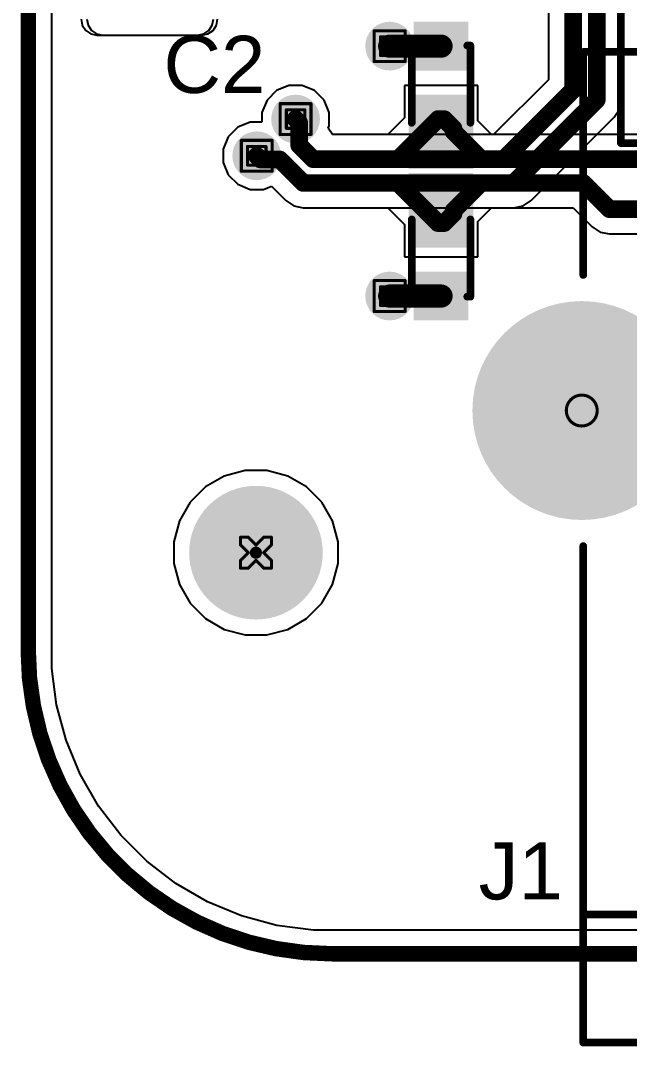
# Model space of a CAD drawing. Header units: inches. Extents: x -0.2 to 18.2, y -0.3 to 3.9.
# Drawn here: x -0.153 to 0.242, y -0.32 to 0.345 of the extents above; entities that cross this region are included whole.
import ezdxf

# ---------------------------------------------------------------- set-up
doc = ezdxf.new("R2010")
doc.units = ezdxf.units.IN
doc.header["$MEASUREMENT"] = 0
for name, color, linetype in [('Board Outline', 216, 'Continuous'), ('Bottom Layer', 5, 'Continuous'), ('Bottom Overlay', 54, 'Continuous'), ('Bottom Solder', 6, 'Continuous'), ('Drill Drawing', 1, 'Continuous'), ('Multi-Layer', 9, 'Continuous'), ('Pad Holes', 156, 'Continuous'), ('Top Layer', 1, 'Continuous'), ('Top Overlay', 2, 'Continuous'), ('Top Paste', 8, 'Continuous'), ('Top Solder', 216, 'Continuous'), ('Via Holes', 16, 'Continuous')]:
    doc.layers.add(name, color=color, linetype=linetype)
doc.styles.add('Arial', font='', dxfattribs={"height": 0.2})
doc.styles.get('Arial').set_extended_font_data('Arial')

# ---------------------------------------------------------------- blocks, each defined once
blk = doc.blocks.new('SOD_523_18')
at = {"layer": 'Top Layer'}
for points in [[(-0.03543, 0.01378), (-0.01181, 0.01378), (-0.01181, -0.01378), (-0.03543, -0.01378)], [(0.01181, 0.01378), (0.03543, 0.01378), (0.03543, -0.01378), (0.01181, -0.01378)]]:
    blk.add_hatch(color=1, dxfattribs=at).paths.add_polyline_path(points)
at = {"layer": 'Top Overlay'}
for points in [[(0.026, 0.014), (0.056, 0.014), (0.056, 0.021), (0.026, 0.021)], [(0.037, -0.015), (0.056, -0.015), (0.056, 0.015), (0.037, 0.015)], [(0.026, -0.021), (0.056, -0.021), (0.056, -0.014), (0.026, -0.014)]]:
    blk.add_hatch(color=2, dxfattribs=at).paths.add_polyline_path(points)
at = {"layer": 'Top Paste'}
for points in [[(-0.03543, 0.01378), (-0.01181, 0.01378), (-0.01181, -0.01378), (-0.03543, -0.01378)], [(0.01181, 0.01378), (0.03543, 0.01378), (0.03543, -0.01378), (0.01181, -0.01378)]]:
    blk.add_hatch(color=8, dxfattribs=at).paths.add_polyline_path(points)
at = {"layer": 'Top Solder'}
for points in [[(-0.03943, 0.01778), (-0.00781, 0.01778), (-0.00781, -0.01778), (-0.03943, -0.01778)], [(0.00781, 0.01778), (0.03943, 0.01778), (0.03943, -0.01778), (0.00781, -0.01778)]]:
    blk.add_hatch(color=216, dxfattribs=at).paths.add_polyline_path(points)
at = {"layer": 'Top Overlay', "const_width": 0.005}
for points in [[(0.026, 0.019), (-0.024, 0.019)], [(-0.024, 0.017), (-0.024, 0.01897)], [(-0.024, -0.01897), (-0.024, -0.017)], [(0.026, -0.019), (-0.024, -0.019)]]:
    blk.add_lwpolyline(points, dxfattribs=at)
at = {"layer": 'Top Overlay', "const_width": 0.0025}
for points in [[(-0.02525, 0.019, 1), (-0.02275, 0.019, 1)], [(-0.02525, 0.01897, 1), (-0.02275, 0.01897, 1)], [(0.02475, 0.019, 1), (0.02725, 0.019, 1)], [(-0.02525, 0.017, 1), (-0.02275, 0.017, 1)], [(-0.02525, -0.017, 1), (-0.02275, -0.017, 1)], [(-0.02525, -0.01897, 1), (-0.02275, -0.01897, 1)], [(-0.02525, -0.019, 1), (-0.02275, -0.019, 1)], [(0.02475, -0.019, 1), (0.02725, -0.019, 1)]]:
    blk.add_lwpolyline(points, format="xyb", close=True, dxfattribs=at)
blk = doc.blocks.new('SOD_523_19')
at = {"layer": 'Top Layer'}
for points in [[(-0.03543, 0.01378), (-0.01181, 0.01378), (-0.01181, -0.01378), (-0.03543, -0.01378)], [(0.01181, 0.01378), (0.03543, 0.01378), (0.03543, -0.01378), (0.01181, -0.01378)]]:
    blk.add_hatch(color=1, dxfattribs=at).paths.add_polyline_path(points)
at = {"layer": 'Top Overlay'}
for points in [[(0.02601, 0.014), (0.05601, 0.014), (0.05601, 0.021), (0.02601, 0.021)], [(0.03701, -0.015), (0.05601, -0.015), (0.05601, 0.015), (0.03701, 0.015)], [(0.02601, -0.021), (0.05601, -0.021), (0.05601, -0.014), (0.02601, -0.014)]]:
    blk.add_hatch(color=2, dxfattribs=at).paths.add_polyline_path(points)
at = {"layer": 'Top Paste'}
for points in [[(-0.03543, 0.01378), (-0.01181, 0.01378), (-0.01181, -0.01378), (-0.03543, -0.01378)], [(0.01181, 0.01378), (0.03543, 0.01378), (0.03543, -0.01378), (0.01181, -0.01378)]]:
    blk.add_hatch(color=8, dxfattribs=at).paths.add_polyline_path(points)
at = {"layer": 'Top Solder'}
for points in [[(-0.03943, 0.01778), (-0.00781, 0.01778), (-0.00781, -0.01778), (-0.03943, -0.01778)], [(0.00781, 0.01778), (0.03943, 0.01778), (0.03943, -0.01778), (0.00781, -0.01778)]]:
    blk.add_hatch(color=216, dxfattribs=at).paths.add_polyline_path(points)
at = {"layer": 'Top Overlay', "const_width": 0.005}
for points in [[(-0.024, 0.019), (0.026, 0.019)], [(-0.024, 0.01897), (-0.024, 0.017)], [(-0.024, -0.017), (-0.024, -0.01897)], [(-0.024, -0.019), (0.026, -0.019)]]:
    blk.add_lwpolyline(points, dxfattribs=at)
at = {"layer": 'Top Overlay', "const_width": 0.0025}
for points in [[(-0.02525, 0.019, 1), (-0.02275, 0.019, 1)], [(-0.02525, 0.01897, 1), (-0.02275, 0.01897, 1)], [(0.02475, 0.019, 1), (0.02725, 0.019, 1)], [(-0.02525, 0.017, 1), (-0.02275, 0.017, 1)], [(-0.02525, -0.017, 1), (-0.02275, -0.017, 1)], [(-0.02525, -0.01897, 1), (-0.02275, -0.01897, 1)], [(-0.02525, -0.019, 1), (-0.02275, -0.019, 1)], [(0.02475, -0.019, 1), (0.02725, -0.019, 1)]]:
    blk.add_lwpolyline(points, format="xyb", close=True, dxfattribs=at)
blk = doc.blocks.new('1_3_______OLED_B_32')
at = {"layer": 'Bottom Overlay', "const_width": 0.005}
for points in [[(0.69864, 1.24577), (-0.699, 1.24577)], [(0.69864, 1.24577), (0.69864, -0.081)]]:
    blk.add_lwpolyline(points, dxfattribs=at)
at = {"layer": 'Bottom Overlay', "const_width": 0.0025}
blk.add_lwpolyline([(0.69739, 1.24577, 1), (0.69989, 1.24577, 1)], format="xyb", close=True, dxfattribs=at)
blk.add_lwpolyline([(0.69739, 1.24577, 1), (0.69989, 1.24577, 1)], format="xyb", close=True, dxfattribs=at)
blk = doc.blocks.new('U241_041N_1WR85_5_50')
at = {"layer": 'Bottom Layer'}
h = blk.add_hatch(color=5, dxfattribs=at)
edge = h.paths.add_edge_path()
edge.add_arc((-0.046058, 0.092715), 0.031496, 270, 450)
edge.add_line((-0.046058, 0.124211), (-0.053932, 0.124211))
edge.add_arc((-0.053932, 0.092715), 0.031496, 90, 270)
edge.add_line((-0.053932, 0.061219), (-0.046058, 0.061219))
h = blk.add_hatch(color=5, dxfattribs=at)
edge = h.paths.add_edge_path()
edge.add_arc((0.053942, 0.092715), 0.031496, 270, 450)
edge.add_line((0.053942, 0.124211), (0.046068, 0.124211))
edge.add_arc((0.046068, 0.092715), 0.031496, 90, 270)
edge.add_line((0.046068, 0.061219), (0.053942, 0.061219))
h = blk.add_hatch(color=5, dxfattribs=at)
edge = h.paths.add_edge_path()
edge.add_arc((-0.046058, 0.013975), 0.031496, 270, 450)
edge.add_line((-0.046058, 0.045471), (-0.053932, 0.045471))
edge.add_arc((-0.053932, 0.013975), 0.031496, 90, 270)
edge.add_line((-0.053932, -0.017521), (-0.046058, -0.017521))
h = blk.add_hatch(color=5, dxfattribs=at)
edge = h.paths.add_edge_path()
edge.add_arc((0.053942, 0.013975), 0.031496, 270, 450)
edge.add_line((0.053942, 0.045471), (0.046068, 0.045471))
edge.add_arc((0.046068, 0.013975), 0.031496, 90, 270)
edge.add_line((0.046068, -0.017521), (0.053942, -0.017521))
h = blk.add_hatch(color=5, dxfattribs=at)
edge = h.paths.add_edge_path()
edge.add_arc((-0.237205, -0.092715), 0.068898, 0, 360)
h = blk.add_hatch(color=5, dxfattribs=at)
edge = h.paths.add_edge_path()
edge.add_arc((0.237205, -0.092715), 0.068898, 0, 360)
at = {"layer": 'Bottom Solder'}
h = blk.add_hatch(color=6, dxfattribs=at)
edge = h.paths.add_edge_path()
edge.add_arc((-0.046058, 0.092715), 0.033496, 270, 450)
edge.add_line((-0.046058, 0.126211), (-0.053932, 0.126211))
edge.add_arc((-0.053932, 0.092715), 0.033496, 90, 270)
edge.add_line((-0.053932, 0.059219), (-0.046058, 0.059219))
h = blk.add_hatch(color=6, dxfattribs=at)
edge = h.paths.add_edge_path()
edge.add_arc((0.053942, 0.092715), 0.033496, 270, 450)
edge.add_line((0.053942, 0.126211), (0.046068, 0.126211))
edge.add_arc((0.046068, 0.092715), 0.033496, 90, 270)
edge.add_line((0.046068, 0.059219), (0.053942, 0.059219))
h = blk.add_hatch(color=6, dxfattribs=at)
edge = h.paths.add_edge_path()
edge.add_arc((-0.046058, 0.013975), 0.033496, 270, 450)
edge.add_line((-0.046058, 0.047471), (-0.053932, 0.047471))
edge.add_arc((-0.053932, 0.013975), 0.033496, 90, 270)
edge.add_line((-0.053932, -0.019521), (-0.046058, -0.019521))
h = blk.add_hatch(color=6, dxfattribs=at)
edge = h.paths.add_edge_path()
edge.add_arc((0.053942, 0.013975), 0.033496, 270, 450)
edge.add_line((0.053942, 0.047471), (0.046068, 0.047471))
edge.add_arc((0.046068, 0.013975), 0.033496, 90, 270)
edge.add_line((0.046068, -0.019521), (0.053942, -0.019521))
h = blk.add_hatch(color=6, dxfattribs=at)
edge = h.paths.add_edge_path()
edge.add_arc((-0.237205, -0.092715), 0.070898, 0, 360)
h = blk.add_hatch(color=6, dxfattribs=at)
edge = h.paths.add_edge_path()
edge.add_arc((0.237205, -0.092715), 0.070898, 0, 360)
at = {"layer": 'Multi-Layer'}
h = blk.add_hatch(color=9, dxfattribs=at)
edge = h.paths.add_edge_path()
edge.add_arc((-0.046058, 0.092715), 0.031496, 270, 450)
edge.add_line((-0.046058, 0.124211), (-0.053932, 0.124211))
edge.add_arc((-0.053932, 0.092715), 0.031496, 90, 270)
edge.add_line((-0.053932, 0.061219), (-0.046058, 0.061219))
h = blk.add_hatch(color=9, dxfattribs=at)
edge = h.paths.add_edge_path()
edge.add_arc((0.053942, 0.092715), 0.031496, 270, 450)
edge.add_line((0.053942, 0.124211), (0.046068, 0.124211))
edge.add_arc((0.046068, 0.092715), 0.031496, 90, 270)
edge.add_line((0.046068, 0.061219), (0.053942, 0.061219))
h = blk.add_hatch(color=9, dxfattribs=at)
edge = h.paths.add_edge_path()
edge.add_arc((-0.046058, 0.013975), 0.031496, 270, 450)
edge.add_line((-0.046058, 0.045471), (-0.053932, 0.045471))
edge.add_arc((-0.053932, 0.013975), 0.031496, 90, 270)
edge.add_line((-0.053932, -0.017521), (-0.046058, -0.017521))
h = blk.add_hatch(color=9, dxfattribs=at)
edge = h.paths.add_edge_path()
edge.add_arc((0.053942, 0.013975), 0.031496, 270, 450)
edge.add_line((0.053942, 0.045471), (0.046068, 0.045471))
edge.add_arc((0.046068, 0.013975), 0.031496, 90, 270)
edge.add_line((0.046068, -0.017521), (0.053942, -0.017521))
h = blk.add_hatch(color=9, dxfattribs=at)
edge = h.paths.add_edge_path()
edge.add_arc((-0.237205, -0.092715), 0.068898, 0, 360)
h = blk.add_hatch(color=9, dxfattribs=at)
edge = h.paths.add_edge_path()
edge.add_arc((0.237205, -0.092715), 0.068898, 0, 360)
at = {"layer": 'Pad Holes'}
h = blk.add_hatch(color=7, dxfattribs=at)
edge = h.paths.add_edge_path()
edge.add_arc((-0.048996, 0.092715), 0.018701, 270, 450)
edge.add_line((-0.048996, 0.111416), (-0.050984, 0.111416))
edge.add_arc((-0.050984, 0.092715), 0.018701, 90, 270)
edge.add_line((-0.050984, 0.074014), (-0.048996, 0.074014))
h = blk.add_hatch(color=7, dxfattribs=at)
edge = h.paths.add_edge_path()
edge.add_arc((0.051004, 0.092715), 0.018701, 270, 450)
edge.add_line((0.051004, 0.111416), (0.049016, 0.111416))
edge.add_arc((0.049016, 0.092715), 0.018701, 90, 270)
edge.add_line((0.049016, 0.074014), (0.051004, 0.074014))
h = blk.add_hatch(color=7, dxfattribs=at)
edge = h.paths.add_edge_path()
edge.add_arc((-0.048996, 0.013975), 0.018701, 270, 450)
edge.add_line((-0.048996, 0.032676), (-0.050984, 0.032676))
edge.add_arc((-0.050984, 0.013975), 0.018701, 90, 270)
edge.add_line((-0.050984, -0.004726), (-0.048996, -0.004726))
h = blk.add_hatch(color=7, dxfattribs=at)
edge = h.paths.add_edge_path()
edge.add_arc((0.051004, 0.013975), 0.018701, 270, 450)
edge.add_line((0.051004, 0.032676), (0.049016, 0.032676))
edge.add_arc((0.049016, 0.013975), 0.018701, 90, 270)
edge.add_line((0.049016, -0.004726), (0.051004, -0.004726))
h = blk.add_hatch(color=7, dxfattribs=at)
edge = h.paths.add_edge_path()
edge.add_arc((-0.237205, -0.092715), 0.045276, 0, 360)
h = blk.add_hatch(color=7, dxfattribs=at)
edge = h.paths.add_edge_path()
edge.add_arc((0.237205, -0.092715), 0.045276, 0, 360)
at = {"layer": 'Top Layer'}
h = blk.add_hatch(color=1, dxfattribs=at)
edge = h.paths.add_edge_path()
edge.add_arc((-0.046058, 0.092715), 0.031496, 270, 450)
edge.add_line((-0.046058, 0.124211), (-0.053932, 0.124211))
edge.add_arc((-0.053932, 0.092715), 0.031496, 90, 270)
edge.add_line((-0.053932, 0.061219), (-0.046058, 0.061219))
h = blk.add_hatch(color=1, dxfattribs=at)
edge = h.paths.add_edge_path()
edge.add_arc((0.053942, 0.092715), 0.031496, 270, 450)
edge.add_line((0.053942, 0.124211), (0.046068, 0.124211))
edge.add_arc((0.046068, 0.092715), 0.031496, 90, 270)
edge.add_line((0.046068, 0.061219), (0.053942, 0.061219))
h = blk.add_hatch(color=1, dxfattribs=at)
edge = h.paths.add_edge_path()
edge.add_arc((-0.046058, 0.013975), 0.031496, 270, 450)
edge.add_line((-0.046058, 0.045471), (-0.053932, 0.045471))
edge.add_arc((-0.053932, 0.013975), 0.031496, 90, 270)
edge.add_line((-0.053932, -0.017521), (-0.046058, -0.017521))
h = blk.add_hatch(color=1, dxfattribs=at)
edge = h.paths.add_edge_path()
edge.add_arc((0.053942, 0.013975), 0.031496, 270, 450)
edge.add_line((0.053942, 0.045471), (0.046068, 0.045471))
edge.add_arc((0.046068, 0.013975), 0.031496, 90, 270)
edge.add_line((0.046068, -0.017521), (0.053942, -0.017521))
h = blk.add_hatch(color=1, dxfattribs=at)
edge = h.paths.add_edge_path()
edge.add_arc((-0.237205, -0.092715), 0.068898, 0, 360)
h = blk.add_hatch(color=1, dxfattribs=at)
edge = h.paths.add_edge_path()
edge.add_arc((0.237205, -0.092715), 0.068898, 0, 360)
at = {"layer": 'Top Solder'}
h = blk.add_hatch(color=216, dxfattribs=at)
edge = h.paths.add_edge_path()
edge.add_arc((-0.046058, 0.092715), 0.033496, 270, 450)
edge.add_line((-0.046058, 0.126211), (-0.053932, 0.126211))
edge.add_arc((-0.053932, 0.092715), 0.033496, 90, 270)
edge.add_line((-0.053932, 0.059219), (-0.046058, 0.059219))
h = blk.add_hatch(color=216, dxfattribs=at)
edge = h.paths.add_edge_path()
edge.add_arc((0.053942, 0.092715), 0.033496, 270, 450)
edge.add_line((0.053942, 0.126211), (0.046068, 0.126211))
edge.add_arc((0.046068, 0.092715), 0.033496, 90, 270)
edge.add_line((0.046068, 0.059219), (0.053942, 0.059219))
h = blk.add_hatch(color=216, dxfattribs=at)
edge = h.paths.add_edge_path()
edge.add_arc((-0.046058, 0.013975), 0.033496, 270, 450)
edge.add_line((-0.046058, 0.047471), (-0.053932, 0.047471))
edge.add_arc((-0.053932, 0.013975), 0.033496, 90, 270)
edge.add_line((-0.053932, -0.019521), (-0.046058, -0.019521))
h = blk.add_hatch(color=216, dxfattribs=at)
edge = h.paths.add_edge_path()
edge.add_arc((0.053942, 0.013975), 0.033496, 270, 450)
edge.add_line((0.053942, 0.047471), (0.046068, 0.047471))
edge.add_arc((0.046068, 0.013975), 0.033496, 90, 270)
edge.add_line((0.046068, -0.019521), (0.053942, -0.019521))
h = blk.add_hatch(color=216, dxfattribs=at)
edge = h.paths.add_edge_path()
edge.add_arc((-0.237205, -0.092715), 0.070898, 0, 360)
h = blk.add_hatch(color=216, dxfattribs=at)
edge = h.paths.add_edge_path()
edge.add_arc((0.237205, -0.092715), 0.070898, 0, 360)
at = {"layer": 'Top Overlay', "const_width": 0.005}
for points in [[(-0.23622, -0.004883), (-0.23622, 0.139567)], [(-0.23622, 0.139567), (0.231297, 0.139567)], [(0.236221, -0.004883), (0.236221, 0.139567)], [(-0.23622, -0.502166), (-0.23622, -0.180547)], [(0.236221, -0.502166), (0.236221, -0.180547)], [(-0.23622, -0.419096), (0.236221, -0.419095)], [(-0.23622, -0.502166), (0.236221, -0.502166)]]:
    blk.add_lwpolyline(points, dxfattribs=at)
at = {"layer": 'Top Overlay', "const_width": 0.0025}
for points in [[(-0.23747, 0.139567, 1), (-0.23497, 0.139567, 1)], [(-0.23747, 0.139567, 1), (-0.23497, 0.139567, 1)], [(0.230047, 0.139567, 1), (0.232547, 0.139567, 1)], [(0.234971, 0.139567, 1), (0.237471, 0.139567, 1)], [(-0.23747, -0.004883, 1), (-0.23497, -0.004883, 1)], [(0.234971, -0.004883, 1), (0.237471, -0.004883, 1)], [(-0.23747, -0.180547, 1), (-0.23497, -0.180547, 1)], [(0.234971, -0.180547, 1), (0.237471, -0.180547, 1)], [(-0.23747, -0.419096, 1), (-0.23497, -0.419096, 1)], [(0.234971, -0.419095, 1), (0.237471, -0.419095, 1)], [(-0.23747, -0.502166, 1), (-0.23497, -0.502166, 1)], [(-0.23747, -0.502166, 1), (-0.23497, -0.502166, 1)], [(0.234971, -0.502166, 1), (0.237471, -0.502166, 1)], [(0.234971, -0.502166, 1), (0.237471, -0.502166, 1)]]:
    blk.add_lwpolyline(points, format="xyb", close=True, dxfattribs=at)

msp = doc.modelspace()

# ---------------------------------------------------------------- hatches: boundary and pattern name
at = {"layer": 'Bottom Layer'}
h = msp.add_hatch(color=5, dxfattribs=at)
edge = h.paths.add_edge_path()
edge.add_arc((0.08667, 0.32813), 0.01181, 0, 360)
h = msp.add_hatch(color=5, dxfattribs=at)
edge = h.paths.add_edge_path()
edge.add_arc((0.02568, 0.28088), 0.01181, 0, 360)
h = msp.add_hatch(color=5, dxfattribs=at)
edge = h.paths.add_edge_path()
edge.add_arc((0.0005, 0.25711), 0.01181, 0, 360)
h = msp.add_hatch(color=5, dxfattribs=at)
edge = h.paths.add_edge_path()
edge.add_arc((0.08667, 0.16626), 0.01181, 0, 360)
at = {"layer": 'Bottom Solder'}
h = msp.add_hatch(color=6, dxfattribs=at)
edge = h.paths.add_edge_path()
edge.add_arc((0.08667, 0.32813), 0.01581, 0, 360)
h = msp.add_hatch(color=6, dxfattribs=at)
edge = h.paths.add_edge_path()
edge.add_arc((0.02568, 0.28088), 0.01581, 0, 360)
h = msp.add_hatch(color=6, dxfattribs=at)
edge = h.paths.add_edge_path()
edge.add_arc((0.0005, 0.25711), 0.01581, 0, 360)
h = msp.add_hatch(color=6, dxfattribs=at)
edge = h.paths.add_edge_path()
edge.add_arc((0.08667, 0.16626), 0.01581, 0, 360)
h = msp.add_hatch(color=6, dxfattribs=at)
edge = h.paths.add_edge_path()
edge.add_arc((0, 0), 0.004, 0, 360)
at = {"layer": 'Pad Holes'}
h = msp.add_hatch(color=7, dxfattribs=at)
edge = h.paths.add_edge_path()
edge.add_arc((0, 0), 0.04331, 0, 360)
at = {"layer": 'Top Layer'}
h = msp.add_hatch(color=1, dxfattribs=at)
edge = h.paths.add_edge_path()
edge.add_arc((0.08667, 0.32813), 0.01181, 0, 360)
h = msp.add_hatch(color=1, dxfattribs=at)
edge = h.paths.add_edge_path()
edge.add_arc((0.02568, 0.28088), 0.01181, 0, 360)
h = msp.add_hatch(color=1, dxfattribs=at)
edge = h.paths.add_edge_path()
edge.add_arc((0.0005, 0.25711), 0.01181, 0, 360)
h = msp.add_hatch(color=1, dxfattribs=at)
edge = h.paths.add_edge_path()
edge.add_arc((0.08667, 0.16626), 0.01181, 0, 360)
at = {"layer": 'Top Solder'}
h = msp.add_hatch(color=216, dxfattribs=at)
edge = h.paths.add_edge_path()
edge.add_arc((0.08667, 0.32813), 0.01581, 0, 360)
h = msp.add_hatch(color=216, dxfattribs=at)
edge = h.paths.add_edge_path()
edge.add_arc((0.02568, 0.28088), 0.01581, 0, 360)
h = msp.add_hatch(color=216, dxfattribs=at)
edge = h.paths.add_edge_path()
edge.add_arc((0.0005, 0.25711), 0.01581, 0, 360)
h = msp.add_hatch(color=216, dxfattribs=at)
edge = h.paths.add_edge_path()
edge.add_arc((0.08667, 0.16626), 0.01581, 0, 360)
h = msp.add_hatch(color=216, dxfattribs=at)
edge = h.paths.add_edge_path()
edge.add_arc((0, 0), 0.004, 0, 360)
at = {"layer": 'Via Holes'}
h = msp.add_hatch(color=7, dxfattribs=at)
edge = h.paths.add_edge_path()
edge.add_arc((0.08667, 0.32813), 0.00591, 0, 360)
h = msp.add_hatch(color=7, dxfattribs=at)
edge = h.paths.add_edge_path()
edge.add_arc((0.02568, 0.28088), 0.00591, 0, 360)
h = msp.add_hatch(color=7, dxfattribs=at)
edge = h.paths.add_edge_path()
edge.add_arc((0.0005, 0.25711), 0.00591, 0, 360)
h = msp.add_hatch(color=7, dxfattribs=at)
edge = h.paths.add_edge_path()
edge.add_arc((0.08667, 0.16626), 0.00591, 0, 360)

# ---------------------------------------------------------------- linework, layer by layer
at = {"layer": 'Board Outline', "const_width": 0.01}
for points in [[(-0.14764, -0.06306), (-0.14764, 1.8269)], [(0.04912, -0.25982), (1.82077, -0.25991)]]:
    msp.add_lwpolyline(points, dxfattribs=at)
at = {"layer": 'Board Outline', "const_width": 0.005}
for points in [[(-0.15014, -0.06306, 1), (-0.14514, -0.06306, 1)], [(-0.15014, -0.06306, 1), (-0.14514, -0.06306, 1)], [(0.04662, -0.25982, 1), (0.05162, -0.25982, 1)], [(0.04662, -0.25982, 1), (0.05162, -0.25982, 1)]]:
    msp.add_lwpolyline(points, format="xyb", close=True, dxfattribs=at)
at = {"layer": 'Board Outline', "const_width": 0.01}
msp.add_lwpolyline([(0.04912, -0.25982, -0.414214), (-0.14764, -0.06306)], format="xyb", dxfattribs=at)
at = {"layer": 'Bottom Layer'}
for p, q in [((-0.13234, -0.06306), (-0.13234, 1.8269)), ((0.18955, 0.45945), (0.18955, 0.30642)), ((0.237, 0.2934), (0.237, 0.44643)), ((-0.11335, 0.34553), (-0.11258, 0.34163)), ((-0.11258, 0.34163), (-0.11037, 0.33832)), ((-0.02783, 0.33832), (-0.02562, 0.34163)), ((-0.02562, 0.34163), (-0.02484, 0.34553)), ((-0.11037, 0.33832), (-0.10706, 0.33611)), ((-0.10706, 0.33611), (-0.10316, 0.33533)), ((-0.10316, 0.33533), (-0.03504, 0.33533)), ((-0.03504, 0.33533), (-0.03114, 0.33611)), ((-0.03114, 0.33611), (-0.02783, 0.33832)), ((0.18955, 0.30642), (0.15405, 0.27091)), ((0.01333, 0.29937), (0.00719, 0.29324)), ((0.02134, 0.30269), (0.01333, 0.29937)), ((0.03002, 0.30269), (0.02134, 0.30269)), ((0.03804, 0.29937), (0.03002, 0.30269)), ((0.04417, 0.29324), (0.03804, 0.29937)), ((0.00719, 0.29324), (0.00387, 0.28522)), ((0.04749, 0.28522), (0.04417, 0.29324)), ((0.23578, 0.28727), (0.237, 0.2934)), ((0.237, 0.2934), (0.237, 0.2934)), ((0.23231, 0.28208), (0.23578, 0.28727)), ((0.00387, 0.28522), (0.00387, 0.27892)), ((0.04749, 0.27654), (0.04749, 0.28522)), ((0.17839, 0.22816), (0.23231, 0.28208)), ((0.23231, 0.28208), (0.23231, 0.28208)), ((-0.01185, 0.2756), (-0.01799, 0.26946)), ((-0.00384, 0.27892), (-0.01185, 0.2756)), ((0.00387, 0.27892), (-0.00384, 0.27892)), ((0.04688, 0.27507), (0.04749, 0.27654)), ((0.04966, 0.27091), (0.04688, 0.27507)), ((-0.01799, 0.26946), (-0.02131, 0.26145)), ((0.15405, 0.27091), (0.04966, 0.27091)), ((-0.02131, 0.26145), (-0.02131, 0.25277)), ((-0.02131, 0.25277), (-0.01799, 0.24475)), ((-0.01799, 0.24475), (-0.01185, 0.23862)), ((-0.01185, 0.23862), (-0.00384, 0.2353)), ((-0.00384, 0.2353), (0.00484, 0.2353)), ((0.00484, 0.2353), (0.01004, 0.23745)), ((0.01004, 0.23745), (0.01933, 0.22816)), ((0.01933, 0.22816), (0.01933, 0.22816)), ((0.01933, 0.22816), (0.02453, 0.22469)), ((0.17319, 0.22469), (0.17839, 0.22816)), ((0.02453, 0.22469), (0.03066, 0.22347)), ((0.03066, 0.22347), (0.03066, 0.22347)), ((0.03066, 0.22347), (0.16706, 0.22347)), ((0.16706, 0.22347), (0.17319, 0.22469)), ((0.16706, 0.22347), (0.16706, 0.22347)), ((-0.00702, 0.05331), (-0.02058, 0.04967)), ((0.00702, 0.05331), (-0.00702, 0.05331)), ((0.02058, 0.04967), (0.00702, 0.05331)), ((-0.02058, 0.04967), (-0.03273, 0.04266)), ((0.03273, 0.04266), (0.02058, 0.04967)), ((-0.03273, 0.04266), (-0.04266, 0.03273)), ((0.04266, 0.03273), (0.03273, 0.04266)), ((-0.04266, 0.03273), (-0.04967, 0.02058)), ((0.04967, 0.02058), (0.04266, 0.03273)), ((-0.04967, 0.02058), (-0.05331, 0.00702)), ((0.05331, 0.00702), (0.04967, 0.02058)), ((-0.05331, 0.00702), (-0.05331, -0.00702)), ((0.05331, -0.00702), (0.05331, 0.00702)), ((-0.05331, -0.00702), (-0.04967, -0.02058)), ((0.04967, -0.02058), (0.05331, -0.00702)), ((-0.04967, -0.02058), (-0.04266, -0.03273)), ((0.04266, -0.03273), (0.04967, -0.02058)), ((-0.04266, -0.03273), (-0.03273, -0.04266)), ((0.03273, -0.04266), (0.04266, -0.03273)), ((-0.03273, -0.04266), (-0.02058, -0.04967)), ((0.02058, -0.04967), (0.03273, -0.04266)), ((-0.02058, -0.04967), (-0.00702, -0.05331)), ((0.00702, -0.05331), (0.02058, -0.04967)), ((-0.00702, -0.05331), (0.00702, -0.05331)), ((-0.13234, -0.07496), (-0.13234, -0.06306)), ((-0.12924, -0.09854), (-0.13234, -0.07496)), ((-0.12308, -0.12152), (-0.12924, -0.09854)), ((-0.11398, -0.14349), (-0.12308, -0.12152)), ((-0.10209, -0.16409), (-0.11398, -0.14349)), ((-0.08761, -0.18297), (-0.10209, -0.16409)), ((-0.07079, -0.19979), (-0.08761, -0.18297)), ((-0.05191, -0.21427), (-0.07079, -0.19979)), ((-0.03131, -0.22616), (-0.05191, -0.21427)), ((-0.00934, -0.23526), (-0.03131, -0.22616)), ((0.01364, -0.24142), (-0.00934, -0.23526)), ((0.03722, -0.24453), (0.01364, -0.24142)), ((0.04912, -0.24453), (0.03722, -0.24453)), ((1.82087, -0.24452), (0.04912, -0.24453))]:
    msp.add_line(p, q, dxfattribs=at)
at = {"layer": 'Bottom Layer', "const_width": 0.01141}
for points in [[(0.20557, 0.29979), (0.20557, 0.45945)], [(0.22098, 0.2934), (0.22098, 0.45307)], [(0.16068, 0.2549), (0.20557, 0.29979)], [(0.16706, 0.23949), (0.22098, 0.2934)], [(0.02568, 0.28088), (0.02802, 0.27855)], [(0.02802, 0.26392), (0.02802, 0.27855)], [(0.02802, 0.26392), (0.03704, 0.2549)], [(0.0005, 0.25711), (0.00284, 0.25477)], [(0.00284, 0.25477), (0.01537, 0.25477)], [(0.01537, 0.25477), (0.03066, 0.23949)], [(0.03704, 0.2549), (0.16068, 0.2549)], [(0.03066, 0.23949), (0.16706, 0.23949)]]:
    msp.add_lwpolyline(points, dxfattribs=at)
at = {"layer": 'Bottom Layer', "const_width": 0.00571}
for points in [[(0.20271, 0.29979, 1), (0.20842, 0.29979, 1)], [(0.20271, 0.29979, 1), (0.20842, 0.29979, 1)], [(0.21813, 0.2934, 1), (0.22383, 0.2934, 1)], [(0.21813, 0.2934, 1), (0.22383, 0.2934, 1)], [(0.02283, 0.28088, 1), (0.02854, 0.28088, 1)], [(0.02517, 0.27855, 1), (0.03087, 0.27855, 1)], [(0.02517, 0.27855, 1), (0.03087, 0.27855, 1)], [(0.02517, 0.26392, 1), (0.03087, 0.26392, 1)], [(0.02517, 0.26392, 1), (0.03087, 0.26392, 1)], [(-0.00235, 0.25711, 1), (0.00335, 0.25711, 1)], [(-0.00002, 0.25477, 1), (0.00569, 0.25477, 1)], [(-0.00002, 0.25477, 1), (0.00569, 0.25477, 1)], [(0.01252, 0.25477, 1), (0.01822, 0.25477, 1)], [(0.01252, 0.25477, 1), (0.01822, 0.25477, 1)], [(0.03419, 0.2549, 1), (0.03989, 0.2549, 1)], [(0.03419, 0.2549, 1), (0.03989, 0.2549, 1)], [(0.15783, 0.2549, 1), (0.16353, 0.2549, 1)], [(0.15783, 0.2549, 1), (0.16353, 0.2549, 1)], [(0.0278, 0.23949, 1), (0.03351, 0.23949, 1)], [(0.0278, 0.23949, 1), (0.03351, 0.23949, 1)], [(0.16421, 0.23949, 1), (0.16992, 0.23949, 1)], [(0.16421, 0.23949, 1), (0.16992, 0.23949, 1)]]:
    msp.add_lwpolyline(points, format="xyb", close=True, dxfattribs=at)
at = {"layer": 'Drill Drawing', "const_width": 0.002}
for points in [[(0.07667, 0.33813), (0.09667, 0.33813)], [(0.07667, 0.31813), (0.07667, 0.33813)], [(0.09667, 0.31813), (0.09667, 0.33813)], [(0.08067, 0.33413), (0.09267, 0.33413)], [(0.08067, 0.32213), (0.08067, 0.33413)], [(0.09267, 0.32213), (0.09267, 0.33413)], [(0.07667, 0.31813), (0.09667, 0.31813)], [(0.08067, 0.32213), (0.09267, 0.32213)], [(0.01568, 0.29088), (0.03568, 0.29088)], [(0.01568, 0.27088), (0.01568, 0.29088)], [(0.01968, 0.28688), (0.03168, 0.28688)], [(0.01968, 0.27488), (0.01968, 0.28688)], [(0.03168, 0.27488), (0.03168, 0.28688)], [(0.03568, 0.27088), (0.03568, 0.29088)], [(0.01968, 0.27488), (0.03168, 0.27488)], [(-0.0095, 0.26711), (0.0105, 0.26711)], [(-0.0095, 0.24711), (-0.0095, 0.26711)], [(0.0105, 0.24711), (0.0105, 0.26711)], [(0.01568, 0.27088), (0.03568, 0.27088)], [(-0.0055, 0.26311), (0.0065, 0.26311)], [(-0.0055, 0.25111), (-0.0055, 0.26311)], [(0.0065, 0.25111), (0.0065, 0.26311)], [(-0.0095, 0.24711), (0.0105, 0.24711)], [(-0.0055, 0.25111), (0.0065, 0.25111)], [(0.07667, 0.17626), (0.09667, 0.17626)], [(0.07667, 0.15626), (0.07667, 0.17626)], [(0.08067, 0.17226), (0.09267, 0.17226)], [(0.08067, 0.16026), (0.08067, 0.17226)], [(0.09267, 0.16026), (0.09267, 0.17226)], [(0.09667, 0.15626), (0.09667, 0.17626)], [(0.08067, 0.16026), (0.09267, 0.16026)], [(0.07667, 0.15626), (0.09667, 0.15626)], [(-0.01, 0.005), (-0.01, 0.01)], [(-0.01, 0.01), (-0.005, 0.01)], [(-0.005, 0.01), (0, 0.005)], [(0, 0.005), (0.005, 0.01)], [(0.005, 0.01), (0.01, 0.01)], [(0.01, 0.005), (0.01, 0.01)], [(-0.01, 0.005), (-0.005, 0)], [(-0.01, -0.005), (-0.005, 0)], [(0.005, 0), (0.01, 0.005)], [(0.005, 0), (0.01, -0.005)], [(-0.01, -0.01), (-0.01, -0.005)], [(-0.005, -0.01), (0, -0.005)], [(0, -0.005), (0.005, -0.01)], [(0.01, -0.01), (0.01, -0.005)], [(-0.01, -0.01), (-0.005, -0.01)], [(0.005, -0.01), (0.01, -0.01)]]:
    msp.add_lwpolyline(points, dxfattribs=at)
at = {"layer": 'Drill Drawing'}
for points, const_width in [([(0.07617, 0.33813, 1), (0.07717, 0.33813, 1)], 0.001), ([(0.07617, 0.33813, 1), (0.07717, 0.33813, 1)], 0.001), ([(0.09617, 0.33813, 1), (0.09717, 0.33813, 1)], 0.001), ([(0.09617, 0.33813, 1), (0.09717, 0.33813, 1)], 0.001), ([(0.08017, 0.33413, 1), (0.08117, 0.33413, 1)], 0.001), ([(0.08017, 0.33413, 1), (0.08117, 0.33413, 1)], 0.001), ([(0.09217, 0.33413, 1), (0.09317, 0.33413, 1)], 0.001), ([(0.09217, 0.33413, 1), (0.09317, 0.33413, 1)], 0.001), ([(0.07617, 0.31813, 1), (0.07717, 0.31813, 1)], 0.001), ([(0.07617, 0.31813, 1), (0.07717, 0.31813, 1)], 0.001), ([(0.08017, 0.32213, 1), (0.08117, 0.32213, 1)], 0.001), ([(0.08017, 0.32213, 1), (0.08117, 0.32213, 1)], 0.001), ([(0.09217, 0.32213, 1), (0.09317, 0.32213, 1)], 0.001), ([(0.09217, 0.32213, 1), (0.09317, 0.32213, 1)], 0.001), ([(0.09617, 0.31813, 1), (0.09717, 0.31813, 1)], 0.001), ([(0.09617, 0.31813, 1), (0.09717, 0.31813, 1)], 0.001), ([(0.01518, 0.29088, 1), (0.01618, 0.29088, 1)], 0.001), ([(0.01518, 0.29088, 1), (0.01618, 0.29088, 1)], 0.001), ([(0.01918, 0.28688, 1), (0.02018, 0.28688, 1)], 0.001), ([(0.01918, 0.28688, 1), (0.02018, 0.28688, 1)], 0.001), ([(0.03118, 0.28688, 1), (0.03218, 0.28688, 1)], 0.001), ([(0.03118, 0.28688, 1), (0.03218, 0.28688, 1)], 0.001), ([(0.03518, 0.29088, 1), (0.03618, 0.29088, 1)], 0.001), ([(0.03518, 0.29088, 1), (0.03618, 0.29088, 1)], 0.001), ([(0.01918, 0.27488, 1), (0.02018, 0.27488, 1)], 0.001), ([(0.01918, 0.27488, 1), (0.02018, 0.27488, 1)], 0.001), ([(0.03118, 0.27488, 1), (0.03218, 0.27488, 1)], 0.001), ([(0.03118, 0.27488, 1), (0.03218, 0.27488, 1)], 0.001), ([(-0.01, 0.26711, 1), (-0.009, 0.26711, 1)], 0.001), ([(-0.01, 0.26711, 1), (-0.009, 0.26711, 1)], 0.001), ([(0.01, 0.26711, 1), (0.011, 0.26711, 1)], 0.001), ([(0.01, 0.26711, 1), (0.011, 0.26711, 1)], 0.001), ([(0.01518, 0.27088, 1), (0.01618, 0.27088, 1)], 0.001), ([(0.01518, 0.27088, 1), (0.01618, 0.27088, 1)], 0.001), ([(0.03518, 0.27088, 1), (0.03618, 0.27088, 1)], 0.001), ([(0.03518, 0.27088, 1), (0.03618, 0.27088, 1)], 0.001), ([(-0.006, 0.26311, 1), (-0.005, 0.26311, 1)], 0.001), ([(-0.006, 0.26311, 1), (-0.005, 0.26311, 1)], 0.001), ([(0.006, 0.26311, 1), (0.007, 0.26311, 1)], 0.001), ([(0.006, 0.26311, 1), (0.007, 0.26311, 1)], 0.001), ([(-0.01, 0.24711, 1), (-0.009, 0.24711, 1)], 0.001), ([(-0.01, 0.24711, 1), (-0.009, 0.24711, 1)], 0.001), ([(-0.006, 0.25111, 1), (-0.005, 0.25111, 1)], 0.001), ([(-0.006, 0.25111, 1), (-0.005, 0.25111, 1)], 0.001), ([(0.006, 0.25111, 1), (0.007, 0.25111, 1)], 0.001), ([(0.006, 0.25111, 1), (0.007, 0.25111, 1)], 0.001), ([(0.01, 0.24711, 1), (0.011, 0.24711, 1)], 0.001), ([(0.01, 0.24711, 1), (0.011, 0.24711, 1)], 0.001), ([(0.07617, 0.17626, 1), (0.07717, 0.17626, 1)], 0.001), ([(0.07617, 0.17626, 1), (0.07717, 0.17626, 1)], 0.001), ([(0.08017, 0.17226, 1), (0.08117, 0.17226, 1)], 0.001), ([(0.08017, 0.17226, 1), (0.08117, 0.17226, 1)], 0.001), ([(0.09217, 0.17226, 1), (0.09317, 0.17226, 1)], 0.001), ([(0.09217, 0.17226, 1), (0.09317, 0.17226, 1)], 0.001), ([(0.09617, 0.17626, 1), (0.09717, 0.17626, 1)], 0.001), ([(0.09617, 0.17626, 1), (0.09717, 0.17626, 1)], 0.001), ([(0.08017, 0.16026, 1), (0.08117, 0.16026, 1)], 0.001), ([(0.08017, 0.16026, 1), (0.08117, 0.16026, 1)], 0.001), ([(0.09217, 0.16026, 1), (0.09317, 0.16026, 1)], 0.001), ([(0.09217, 0.16026, 1), (0.09317, 0.16026, 1)], 0.001), ([(0.07617, 0.15626, 1), (0.07717, 0.15626, 1)], 0.001), ([(0.07617, 0.15626, 1), (0.07717, 0.15626, 1)], 0.001), ([(0.09617, 0.15626, 1), (0.09717, 0.15626, 1)], 0.001), ([(0.09617, 0.15626, 1), (0.09717, 0.15626, 1)], 0.001), ([(0.22121, 0.09209, 1), (0.20121, 0.09209, 1)], 0.002), ([(0.20071, 0.09209, 1), (0.20171, 0.09209, 1)], 0.001), ([(0.22071, 0.09209, 1), (0.22171, 0.09209, 1)], 0.001), ([(-0.0105, 0.01, 1), (-0.0095, 0.01, 1)], 0.001), ([(-0.0105, 0.01, 1), (-0.0095, 0.01, 1)], 0.001), ([(-0.0055, 0.01, 1), (-0.0045, 0.01, 1)], 0.001), ([(-0.0055, 0.01, 1), (-0.0045, 0.01, 1)], 0.001), ([(0.0045, 0.01, 1), (0.0055, 0.01, 1)], 0.001), ([(0.0045, 0.01, 1), (0.0055, 0.01, 1)], 0.001), ([(0.0095, 0.01, 1), (0.0105, 0.01, 1)], 0.001), ([(0.0095, 0.01, 1), (0.0105, 0.01, 1)], 0.001), ([(-0.0105, 0.005, 1), (-0.0095, 0.005, 1)], 0.001), ([(-0.0105, 0.005, 1), (-0.0095, 0.005, 1)], 0.001), ([(-0.0055, 0, 1), (-0.0045, 0, 1)], 0.001), ([(-0.0055, 0, 1), (-0.0045, 0, 1)], 0.001), ([(-0.0005, 0.005, 1), (0.0005, 0.005, 1)], 0.001), ([(-0.0005, 0.005, 1), (0.0005, 0.005, 1)], 0.001), ([(0.0045, 0, 1), (0.0055, 0, 1)], 0.001), ([(0.0045, 0, 1), (0.0055, 0, 1)], 0.001), ([(0.0095, 0.005, 1), (0.0105, 0.005, 1)], 0.001), ([(0.0095, 0.005, 1), (0.0105, 0.005, 1)], 0.001), ([(-0.0105, -0.005, 1), (-0.0095, -0.005, 1)], 0.001), ([(-0.0105, -0.005, 1), (-0.0095, -0.005, 1)], 0.001), ([(-0.0005, -0.005, 1), (0.0005, -0.005, 1)], 0.001), ([(-0.0005, -0.005, 1), (0.0005, -0.005, 1)], 0.001), ([(0.0095, -0.005, 1), (0.0105, -0.005, 1)], 0.001), ([(0.0095, -0.005, 1), (0.0105, -0.005, 1)], 0.001), ([(-0.0105, -0.01, 1), (-0.0095, -0.01, 1)], 0.001), ([(-0.0105, -0.01, 1), (-0.0095, -0.01, 1)], 0.001), ([(-0.0055, -0.01, 1), (-0.0045, -0.01, 1)], 0.001), ([(-0.0055, -0.01, 1), (-0.0045, -0.01, 1)], 0.001), ([(0.0045, -0.01, 1), (0.0055, -0.01, 1)], 0.001), ([(0.0045, -0.01, 1), (0.0055, -0.01, 1)], 0.001), ([(0.0095, -0.01, 1), (0.0105, -0.01, 1)], 0.001), ([(0.0095, -0.01, 1), (0.0105, -0.01, 1)], 0.001)]:
    msp.add_lwpolyline(points, format="xyb", close=True, dxfattribs=dict(at, const_width=const_width))
at = {"layer": 'Top Layer'}
for p, q in [((-0.13234, -0.06306), (-0.13234, 1.8269)), ((-0.10962, 0.34553), (-0.10885, 0.34163)), ((-0.10885, 0.34163), (-0.10663, 0.33832)), ((-0.03058, 0.33832), (-0.02837, 0.34163)), ((-0.02837, 0.34163), (-0.02759, 0.34553)), ((-0.10663, 0.33832), (-0.10333, 0.33611)), ((-0.10333, 0.33611), (-0.09943, 0.33533)), ((-0.09943, 0.33533), (-0.03779, 0.33533)), ((-0.03779, 0.33533), (-0.03389, 0.33611)), ((-0.03389, 0.33611), (-0.03058, 0.33832)), ((0.01333, 0.29937), (0.00719, 0.29324)), ((0.02134, 0.30269), (0.01333, 0.29937)), ((0.03002, 0.30269), (0.02134, 0.30269)), ((0.03804, 0.29937), (0.03002, 0.30269)), ((0.04417, 0.29324), (0.03804, 0.29937)), ((0.14378, 0.30269), (0.09622, 0.30269)), ((0.09622, 0.30269), (0.09622, 0.28172)), ((0.14378, 0.27975), (0.14378, 0.30269)), ((0.00719, 0.29324), (0.00387, 0.28522)), ((0.04749, 0.28522), (0.04417, 0.29324)), ((0.00387, 0.28522), (0.00387, 0.27892)), ((0.04749, 0.27654), (0.04749, 0.28522)), ((0.09622, 0.28172), (0.08542, 0.27091)), ((0.15262, 0.27091), (0.14378, 0.27975)), ((-0.01185, 0.2756), (-0.01799, 0.26946)), ((-0.00384, 0.27892), (-0.01185, 0.2756)), ((0.00387, 0.27892), (-0.00384, 0.27892)), ((0.04688, 0.27507), (0.04749, 0.27654)), ((0.04966, 0.27091), (0.04688, 0.27507)), ((-0.01799, 0.26946), (-0.02131, 0.26145)), ((0.08542, 0.27091), (0.04966, 0.27091)), ((0.34971, 0.27091), (0.15262, 0.27091)), ((-0.02131, 0.26145), (-0.02131, 0.25277)), ((-0.02131, 0.25277), (-0.01799, 0.24475)), ((-0.01799, 0.24475), (-0.01185, 0.23862)), ((-0.01185, 0.23862), (-0.00384, 0.2353)), ((-0.00384, 0.2353), (0.00484, 0.2353)), ((0.00484, 0.2353), (0.01004, 0.23745)), ((0.01004, 0.23745), (0.01933, 0.22816)), ((0.01933, 0.22816), (0.01933, 0.22816)), ((0.01933, 0.22816), (0.02453, 0.22469)), ((0.02453, 0.22469), (0.03066, 0.22347)), ((0.03066, 0.22347), (0.03066, 0.22347)), ((0.03066, 0.22347), (0.08542, 0.22347)), ((0.08542, 0.22347), (0.09622, 0.21267)), ((0.14378, 0.21464), (0.15262, 0.22347)), ((0.15262, 0.22347), (0.20556, 0.22347)), ((0.20556, 0.22347), (0.21787, 0.21116)), ((0.14378, 0.19169), (0.14378, 0.21464)), ((0.09622, 0.21267), (0.09622, 0.19169)), ((0.21787, 0.21116), (0.21787, 0.21116)), ((0.21787, 0.21116), (0.22307, 0.20769)), ((0.22307, 0.20769), (0.2292, 0.20647)), ((0.2292, 0.20647), (0.25094, 0.20647)), ((0.09622, 0.19169), (0.14378, 0.19169)), ((-0.00702, 0.05331), (-0.02058, 0.04967)), ((0.00702, 0.05331), (-0.00702, 0.05331)), ((0.02058, 0.04967), (0.00702, 0.05331)), ((-0.02058, 0.04967), (-0.03273, 0.04266)), ((0.03273, 0.04266), (0.02058, 0.04967)), ((-0.03273, 0.04266), (-0.04266, 0.03273)), ((0.04266, 0.03273), (0.03273, 0.04266)), ((-0.04266, 0.03273), (-0.04967, 0.02058)), ((0.04967, 0.02058), (0.04266, 0.03273)), ((-0.04967, 0.02058), (-0.05331, 0.00702)), ((0.05331, 0.00702), (0.04967, 0.02058)), ((-0.05331, 0.00702), (-0.05331, -0.00702)), ((0.05331, -0.00702), (0.05331, 0.00702)), ((-0.05331, -0.00702), (-0.04967, -0.02058)), ((0.04967, -0.02058), (0.05331, -0.00702)), ((-0.04967, -0.02058), (-0.04266, -0.03273)), ((0.04266, -0.03273), (0.04967, -0.02058)), ((-0.04266, -0.03273), (-0.03273, -0.04266)), ((0.03273, -0.04266), (0.04266, -0.03273)), ((-0.03273, -0.04266), (-0.02058, -0.04967)), ((0.02058, -0.04967), (0.03273, -0.04266)), ((-0.02058, -0.04967), (-0.00702, -0.05331)), ((0.00702, -0.05331), (0.02058, -0.04967)), ((-0.00702, -0.05331), (0.00702, -0.05331)), ((-0.13234, -0.07496), (-0.13234, -0.06306)), ((-0.12924, -0.09854), (-0.13234, -0.07496)), ((-0.12308, -0.12152), (-0.12924, -0.09854)), ((-0.11398, -0.14349), (-0.12308, -0.12152)), ((-0.10209, -0.16409), (-0.11398, -0.14349)), ((-0.08761, -0.18297), (-0.10209, -0.16409)), ((-0.07079, -0.19979), (-0.08761, -0.18297)), ((-0.05191, -0.21427), (-0.07079, -0.19979)), ((-0.03131, -0.22616), (-0.05191, -0.21427)), ((-0.00934, -0.23526), (-0.03131, -0.22616)), ((0.01364, -0.24142), (-0.00934, -0.23526)), ((0.03722, -0.24453), (0.01364, -0.24142)), ((0.04912, -0.24453), (0.03722, -0.24453)), ((1.82087, -0.24452), (0.04912, -0.24453))]:
    msp.add_line(p, q, dxfattribs=at)
for points, const_width in [([(0.08667, 0.32813), (0.12, 0.32813)], 0.015), ([(0.02568, 0.28088), (0.02802, 0.27855)], 0.01141), ([(0.09205, 0.2549), (0.11803, 0.28088)], 0.01141), ([(0.11803, 0.28088), (0.12197, 0.28088)], 0.01141), ([(0.12197, 0.28088), (0.12807, 0.27478)], 0.01141), ([(0.02802, 0.26392), (0.02802, 0.27855)], 0.01141), ([(0.12807, 0.27281), (0.12807, 0.27478)], 0.01141), ([(0.12807, 0.27281), (0.14598, 0.2549)], 0.01141), ([(0.02802, 0.26392), (0.03704, 0.2549)], 0.01141), ([(0.0005, 0.25711), (0.00284, 0.25477)], 0.01141), ([(0.00284, 0.25477), (0.01537, 0.25477)], 0.01141), ([(0.01537, 0.25477), (0.03066, 0.23949)], 0.01141), ([(0.03704, 0.2549), (0.09205, 0.2549)], 0.01141), ([(0.14598, 0.2549), (0.36201, 0.2549)], 0.01141), ([(0.03066, 0.23949), (0.09205, 0.23949)], 0.01141), ([(0.09205, 0.23949), (0.11803, 0.2135)], 0.01141), ([(0.12807, 0.22158), (0.14598, 0.23949)], 0.01141), ([(0.14598, 0.23949), (0.2122, 0.23949)], 0.01141), ([(0.2122, 0.23949), (0.2292, 0.22249)], 0.01141), ([(0.12807, 0.21961), (0.12807, 0.22158)], 0.01141), ([(0.2292, 0.22249), (0.25094, 0.22249)], 0.01141), ([(0.12197, 0.2135), (0.12807, 0.21961)], 0.01141), ([(0.11803, 0.2135), (0.12197, 0.2135)], 0.01141), ([(0.08667, 0.16626), (0.12, 0.16626)], 0.015)]:
    msp.add_lwpolyline(points, dxfattribs=dict(at, const_width=const_width))
for points, const_width in [([(0.08292, 0.32813, 1), (0.09042, 0.32813, 1)], 0.0075), ([(0.11625, 0.32813, 1), (0.12375, 0.32813, 1)], 0.0075), ([(0.02283, 0.28088, 1), (0.02854, 0.28088, 1)], 0.00571), ([(0.11518, 0.28088, 1), (0.12088, 0.28088, 1)], 0.00571), ([(0.11518, 0.28088, 1), (0.12088, 0.28088, 1)], 0.00571), ([(0.11912, 0.28088, 1), (0.12482, 0.28088, 1)], 0.00571), ([(0.11912, 0.28088, 1), (0.12482, 0.28088, 1)], 0.00571), ([(0.02517, 0.27855, 1), (0.03087, 0.27855, 1)], 0.00571), ([(0.02517, 0.27855, 1), (0.03087, 0.27855, 1)], 0.00571), ([(0.12522, 0.27478, 1), (0.13093, 0.27478, 1)], 0.00571), ([(0.12522, 0.27478, 1), (0.13093, 0.27478, 1)], 0.00571), ([(0.12522, 0.27281, 1), (0.13093, 0.27281, 1)], 0.00571), ([(0.12522, 0.27281, 1), (0.13093, 0.27281, 1)], 0.00571), ([(0.02517, 0.26392, 1), (0.03087, 0.26392, 1)], 0.00571), ([(0.02517, 0.26392, 1), (0.03087, 0.26392, 1)], 0.00571), ([(-0.00235, 0.25711, 1), (0.00335, 0.25711, 1)], 0.00571), ([(-0.00002, 0.25477, 1), (0.00569, 0.25477, 1)], 0.00571), ([(-0.00002, 0.25477, 1), (0.00569, 0.25477, 1)], 0.00571), ([(0.01252, 0.25477, 1), (0.01822, 0.25477, 1)], 0.00571), ([(0.01252, 0.25477, 1), (0.01822, 0.25477, 1)], 0.00571), ([(0.03419, 0.2549, 1), (0.03989, 0.2549, 1)], 0.00571), ([(0.03419, 0.2549, 1), (0.03989, 0.2549, 1)], 0.00571), ([(0.0892, 0.2549, 1), (0.0949, 0.2549, 1)], 0.00571), ([(0.0892, 0.2549, 1), (0.0949, 0.2549, 1)], 0.00571), ([(0.14313, 0.2549, 1), (0.14884, 0.2549, 1)], 0.00571), ([(0.14313, 0.2549, 1), (0.14884, 0.2549, 1)], 0.00571), ([(0.0278, 0.23949, 1), (0.03351, 0.23949, 1)], 0.00571), ([(0.0278, 0.23949, 1), (0.03351, 0.23949, 1)], 0.00571), ([(0.0892, 0.23949, 1), (0.0949, 0.23949, 1)], 0.00571), ([(0.0892, 0.23949, 1), (0.0949, 0.23949, 1)], 0.00571), ([(0.14313, 0.23949, 1), (0.14884, 0.23949, 1)], 0.00571), ([(0.14313, 0.23949, 1), (0.14884, 0.23949, 1)], 0.00571), ([(0.20934, 0.23949, 1), (0.21505, 0.23949, 1)], 0.00571), ([(0.20934, 0.23949, 1), (0.21505, 0.23949, 1)], 0.00571), ([(0.12522, 0.22158, 1), (0.13093, 0.22158, 1)], 0.00571), ([(0.12522, 0.22158, 1), (0.13093, 0.22158, 1)], 0.00571), ([(0.22634, 0.22249, 1), (0.23205, 0.22249, 1)], 0.00571), ([(0.22634, 0.22249, 1), (0.23205, 0.22249, 1)], 0.00571), ([(0.12522, 0.21961, 1), (0.13093, 0.21961, 1)], 0.00571), ([(0.12522, 0.21961, 1), (0.13093, 0.21961, 1)], 0.00571), ([(0.11518, 0.2135, 1), (0.12088, 0.2135, 1)], 0.00571), ([(0.11518, 0.2135, 1), (0.12088, 0.2135, 1)], 0.00571), ([(0.11912, 0.2135, 1), (0.12482, 0.2135, 1)], 0.00571), ([(0.11912, 0.2135, 1), (0.12482, 0.2135, 1)], 0.00571), ([(0.08292, 0.16626, 1), (0.09042, 0.16626, 1)], 0.0075), ([(0.11625, 0.16626, 1), (0.12375, 0.16626, 1)], 0.0075)]:
    msp.add_lwpolyline(points, format="xyb", close=True, dxfattribs=dict(at, const_width=const_width))

# ---------------------------------------------------------------- block references
for name, p, rotation in [('1_3_______OLED_B_32', (0.93521, 1.51109), 180), ('SOD_523_18', (0.12, 0.3045), 270), ('SOD_523_19', (0.12, 0.18988), 90)]:
    msp.add_blockref(name, p, dxfattribs=dict(rotation=rotation))
msp.add_blockref('U241_041N_1WR85_5_50', (0.44842, 0.1848))

# ---------------------------------------------------------------- texts
at = {"layer": 'Top Overlay', "style": 'Arial'}
for s, p in [('C2', (-0.05996, 0.29782)), ('J1', (0.14434, -0.22461))]:
    msp.add_text(s, height=0.037, dxfattribs=at).set_placement(p)

doc.saveas('drawing.dxf')
